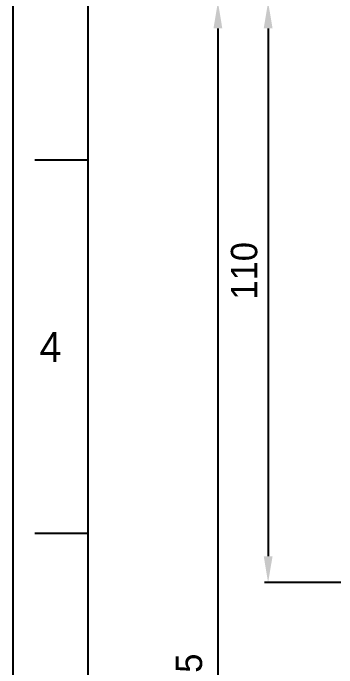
# Model space of a CAD drawing. Extents: x 8750 to 9170, y -15794 to -15200.
# Drawn here: x 8749.8 to 8811.1, y -15522.1 to -15398.1 of the extents above; entities that cross this region are included whole.
import ezdxf

# ---------------------------------------------------------------- set-up
doc = ezdxf.new("R2010")
doc.units = 0
doc.header["$MEASUREMENT"] = 0
doc.layers.get('0').update_dxf_attribs({"linetype": 'CONTINUOUS'})
doc.layers.get('DEFPOINTS').update_dxf_attribs({"linetype": 'CONTINUOUS'})
doc.layers.add('5', color=2, linetype='CONTINUOUS', lineweight=9)
doc.styles.get("Standard").update_dxf_attribs({"font": 'Gulim.ttf'})
doc.dimstyles.new('STANDARD$0', dxfattribs={"dimtxt": 3.5, "dimasz": 2.5, "dimexe": 0.7, "dimexo": 0.7, "dimgap": 0.5, "dimtad": 3, "dimdec": 4, "dimdsep": 46, "dimtxsty": 'Standard', "dimcen": 0, "dimclrd": 2, "dimclre": 2, "dimclrt": 4, "dimadec": 0, "dimazin": 0, "dimtp": 0.2, "dimtm": 0.1, "dimtfac": 0.5, "dimtdec": 4, "dimtmove": 1, "dimatfit": 3, "dimfxl": 0, "dimtolj": 1, "dimarcsym": 0})

# ---------------------------------------------------------------- blocks, each defined once
blk = doc.blocks.new('*D6')
at = {"layer": '5', "color": 2, "lineweight": -2}
for p, q in [((8813.33, -15395.96), (8797.39, -15395.96)), ((8798.09, -15400.96), (8798.09, -15500.96)), ((8811.84, -15505.96), (8797.39, -15505.96))]:
    blk.add_line(p, q, dxfattribs=at)
at = {"layer": '5', "color": 2}
for points in [[(8797.26, -15400.96), (8798.93, -15400.96), (8798.09, -15395.96)], [(8797.26, -15500.96), (8798.93, -15500.96), (8798.09, -15505.96)]]:
    blk.add_solid(points, dxfattribs=at)
at = {"layer": 'DEFPOINTS', "color": 0}
for p in [(8814.03, -15395.96), (8798.09, -15505.96), (8812.54, -15505.96)]:
    blk.add_point(p, dxfattribs=at)
at = {"layer": '5', "color": 4, "insert": (8793.57, -15446.9), "char_height": 5, "attachment_point": 5, "rotation": 90}
blk.add_mtext('\\A1;110', dxfattribs=at)
blk = doc.blocks.new('*D7')
at = {"layer": '5', "color": 2, "lineweight": -2}
for p, q in [((8797.39, -15395.96), (8787.89, -15395.96)), ((8788.59, -15400.96), (8788.59, -15655.46)), ((8807.83, -15660.46), (8787.89, -15660.46))]:
    blk.add_line(p, q, dxfattribs=at)
at = {"layer": '5', "color": 2}
for points in [[(8787.75, -15400.96), (8789.42, -15400.96), (8788.59, -15395.96)], [(8787.75, -15655.46), (8789.42, -15655.46), (8788.59, -15660.46)]]:
    blk.add_solid(points, dxfattribs=at)
at = {"layer": 'DEFPOINTS', "color": 0}
for p in [(8798.09, -15395.96), (8788.59, -15660.46), (8808.53, -15660.46)]:
    blk.add_point(p, dxfattribs=at)
at = {"layer": '5', "color": 4, "insert": (8783.13, -15527.59), "char_height": 5, "attachment_point": 5, "rotation": 90}
blk.add_mtext('\\A1;264.5', dxfattribs=at)

msp = doc.modelspace()

# ---------------------------------------------------------------- linework, layer by layer
for p, q in [((8763.971, -15213.835), (8763.971, -15779.492)), ((8763.971, -15425.956), (8753.971, -15425.956)), ((8763.971, -15496.663), (8753.971, -15496.663))]:
    msp.add_line(p, q)
msp.add_lwpolyline([(8749.829, -15199.694), (9169.829, -15199.694), (9169.829, -15793.633), (8749.829, -15793.633)], close=True)
msp.add_point((8763.971, -15425.956))

# ---------------------------------------------------------------- texts
at = {"insert": (8756.9, -15461.31), "char_height": 5.657, "attachment_point": 5}
msp.add_mtext_dynamic_manual_height_columns('4', width=50, gutter_width=12.5, heights=[0], dxfattribs=at)

# ---------------------------------------------------------------- dimensions: what is measured, and where the dimension line sits
at = {"layer": '5'}
for base, p1, p2, picture, middle in [((8788.586, -15660.459), (8798.092, -15395.959), (8808.534, -15660.459), '*D7', (8786.199, -15527.593)), ((8798.092, -15505.959), (8814.034, -15395.959), (8812.538, -15505.959), '*D6', (8796.644, -15446.895))]:
    dim = msp.add_linear_dim(base=base, p1=p1, p2=p2, angle=90, dimstyle='STANDARD$0', override={"dimtxt": 5, "dimasz": 5, "dimdec": 1, "dimzin": 9, "dimtdec": 1, "dimfxl": 1.25, "dimtfill": 1}, dxfattribs=at)
    dim.commit()
    dim.dimension.update_dxf_attribs({"geometry": picture, "text_midpoint": middle, "dimtype": 128})

doc.saveas('drawing.dxf')
